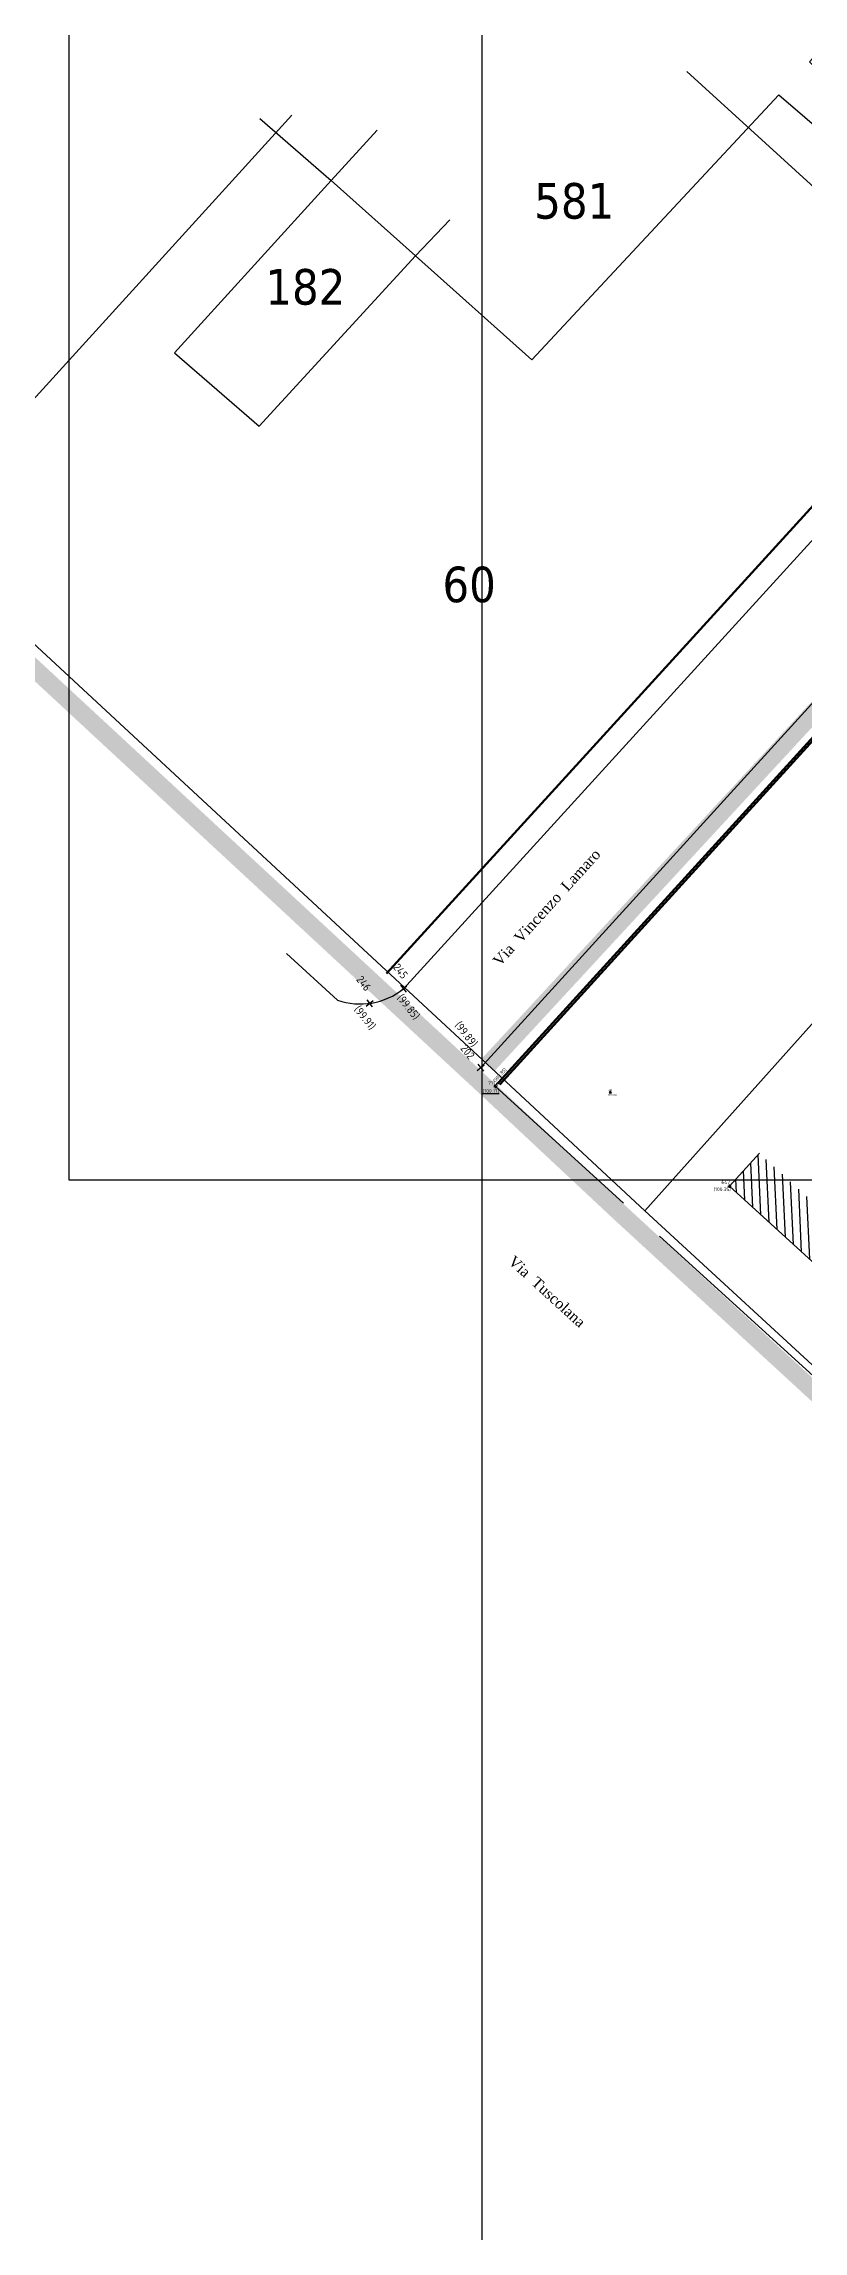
# Model space of a CAD drawing. Extents: x 9555 to 11275, y -8412 to -6382.
# Drawn here: x 9922.7 to 10008.2, y -8265.3 to -8019.2 of the extents above; entities that cross this region are included whole.
import ezdxf
from ezdxf.enums import TextEntityAlignment as Align

# ---------------------------------------------------------------- set-up
doc = ezdxf.new("R2010")
doc.units = 0
doc.header["$MEASUREMENT"] = 0
doc.header["$XCLIPFRAME"] = 2
doc.header["$PDMODE"] = 33
doc.header["$PDSIZE"] = 0.12
doc.linetypes.add('DASHEDX2', pattern=[1.5, 1, -0.5])
doc.linetypes.add('HIDDEN2', pattern=[0.1875, 0.125, -0.0625])
doc.layers.get('0').update_dxf_attribs({"color": 53, "lineweight": 50})
for name, color, linetype in [('02_CAT', 7, 'Continuous'), ('Fgl-Cat_Txt-DivisioneAllegati', 161, 'DASHEDX2'), ('GE_9632-NOME_P', 8, 'Continuous'), ('GE_9632-PUNTI', 8, 'Continuous'), ('GE_9632-QUOTE_P', 8, 'Continuous'), ('GE_9632-SIMBOLI', 8, 'Continuous'), ('GEI-Nome_P', 6, 'Continuous'), ('GEI-Punti', 7, 'Continuous'), ('Gei-Punti_3D', 3, 'Continuous'), ('GEI-Quote_P', 3, 'Continuous'), ('GEI-Simboli', 6, 'Continuous'), ('Immagine', 181, 'Continuous'), ('Ril-Fabbr_Retino', 8, 'Continuous'), ('Ril-Muro', 6, 'Continuous'), ('Ril-Strada', 4, 'Continuous'), ('Ril-Strada_Marciapiede', 4, 'Continuous')]:
    doc.layers.add(name, color=color, linetype=linetype)
for name, color, linetype, lineweight in [('Fgl.957C_Estratto', 154, 'Continuous', 30), ('Fgl.957E_Estratto', 5, 'Continuous', 30), ('Ril-Fabbr', 9, 'Continuous', 30)]:
    doc.layers.add(name, color=color, linetype=linetype, lineweight=lineweight)
doc.styles.get("Standard").update_dxf_attribs({"font": 'isocp.shx'})
doc.styles.add('Tahoma', font='tahoma.ttf')
doc.styles.add('TNR', font='times.ttf')
picture_1 = doc.add_image_def('image2.png', size_in_pixel=(4950, 3510))
picture_2 = doc.add_image_def('image3.png', size_in_pixel=(3510, 4950))

# ---------------------------------------------------------------- blocks, each defined once
blk = doc.blocks.new('-Fgl. 957E Estratto Foglio Intero_PostFR2')
at = {"layer": 'Immagine'}
image = blk.add_image(picture_1, insert=(9917.28, -8422.51), size_in_units=(838.18, 594.35), rotation=0.00109, dxfattribs=at)
image.set_boundary_path([(308.76, 193.63), (4680.16, 3410.46)])
image.dxf.flags = 15
blk = doc.blocks.new('-Fgl. 958 Estratto Foglio Intero_PostFR3')
at = {"layer": 'Immagine'}
image = blk.add_image(picture_2, insert=(9716.79, -8308.18), size_in_units=(1485.81, 2095.38), rotation=-0.00104, dxfattribs=at)
image.set_boundary_path([(486.986, 415.044), (2987.88, 4584.843)])
image.dxf.flags = 15
blk = doc.blocks.new('- Fogli_Unione (Estratti_20043_SpostatoComeAll.957E_SuRIL_PostFR1-FR2-FR3 (2021-02-08)')
for name in ['-Fgl. 958 Estratto Foglio Intero_PostFR3', '-Fgl. 957E Estratto Foglio Intero_PostFR2']:
    blk.add_blockref(name, (0, 0))
blk = doc.blocks.new('2493-1_PostFRAZ')
at = {"layer": 'Fgl-Cat_Txt-DivisioneAllegati', "const_width": 2}
for points in [[(9987.5, -8150.66), (9972.79, -8136.9), (9906.62, -8075.6), (9898.19, -8068.14), (9890.02, -8060.35), (9802.64, -7980.6), (9830.95, -7938.12), (9856.43, -7889.45), (9875.3, -7849.12), (9890.59, -7801.42), (9897.66, -7777.45), (9902.21, -7757.44), (9908.85, -7716.11), (9910.44, -7671.8), (9963.02, -7673.12), (9968.61, -7667.23), (10108.32, -7513.52)], [(10228.59, -7853.47), (10162.7, -7925.92), (10192.91, -7953.35), (10073, -8059.63), (10057.86, -8046.24), (10041.29, -8064.11), (10030.15, -8071.98), (9972.71, -8134.1)], [(9987.5, -8150.66), (10201.9, -8347.73), (10255.31, -8396.35), (10408.58, -8288.55), (10406.94, -8286.15), (10412.81, -8282.09), (10414.5, -8284.43), (10494.27, -8229.65), (10492.47, -8227.05), (10499.26, -8222.64), (10501.07, -8224.78), (10580.41, -8169.76), (10702.69, -8099.8)]]:
    blk.add_lwpolyline(points, dxfattribs=at)
at = {"layer": 'Fgl.957C_Estratto'}
for points in [[(9974.18, -8135.46), (9974.15, -8135.43), (9907.96, -8074.12), (9899.54, -8066.66), (9891.38, -8058.89), (9805.26, -7980.28), (9832.67, -7939.14), (9858.22, -7890.34), (9877.17, -7849.85), (9892.5, -7802.01), (9899.6, -7777.95), (9904.17, -7757.82), (9910.84, -7716.31), (9912.37, -7673.84), (9963.86, -7675.14), (9970.07, -7668.59), (10110.94, -7514.07)], [(9947.04, -8027.64), (9955.05, -8034.63), (9964.54, -8043.09), (9977.63, -8054.77), (10005.47, -8024.98), (10016.89, -8034.8), (10020.59, -8030.42), (10016.34, -8026.34), (10015.35, -8027.34), (10008.91, -8021.26), (10055.11, -7970.28), (10058.36, -7973.5), (10066.98, -7964.01), (10061.4, -7958.62), (10115.4, -7899.12)], [(10042.33, -8065.37), (9995.11, -8022.36)], [(9907.97, -8074.12), (9950.63, -8027.27)], [(9960.22, -8028.95), (9955.05, -8034.63), (9937.44, -8053.99), (9946.94, -8062.24), (9964.54, -8043.09), (9968.4, -8039.05)], [(10042.33, -8065.37), (10041.02, -8066.82), (10030.79, -8073.59), (9974.31, -8135.58)]]:
    blk.add_lwpolyline(points, dxfattribs=at)
at = {"layer": 'Fgl.957E_Estratto'}
blk.add_line((9990.36, -8150.49), (9974.18, -8135.46), dxfattribs=at)
for points in [[(10195.69, -7953.18), (10135.98, -8006.38), (10055.54, -8077.7), (9990.36, -8150.49), (10203.25, -8346.25), (10255.47, -8393.79), (10405.81, -8288.05), (10404.16, -8285.64), (10413.29, -8279.33), (10414.98, -8281.68), (10491.48, -8229.14), (10489.66, -8226.5), (10499.65, -8220), (10501.42, -8222.1), (10579.34, -8168.07), (10701.6, -8098.12)], [(9974.31, -8135.58), (10030.79, -8073.59), (10041.02, -8066.82), (10042.33, -8065.37), (10057.54, -8048.62), (10072.78, -8062.41)]]:
    blk.add_lwpolyline(points, dxfattribs=at)
at = {"layer": '02_CAT'}
blk.add_blockref('- Fogli_Unione (Estratti_20043_SpostatoComeAll.957E_SuRIL_PostFR1-FR2-FR3 (2021-02-08)', (2.4, 6.76), dxfattribs=at)
at = {"layer": 'Fgl.957C_Estratto', "style": 'Tahoma'}
for s, p in [('581', (9977.92, -8038.9)), ('182', (9947.65, -8048.57)), ('60', (9967.59, -8082.04))]:
    blk.add_text(s, height=4, dxfattribs=at).set_placement(p)

msp = doc.modelspace()

# ---------------------------------------------------------------- hatches: boundary and pattern name
at = {"layer": 'Ril-Fabbr_Retino'}
h = msp.add_hatch(dxfattribs=at)
h.set_pattern_fill('ANSI31', color=256, scale=7, angle=47.7, style=2)
h.paths.add_polyline_path([(10084.04, -8139.09), (10042.29, -8101.03), (10036.3, -8107.57), (10076.99, -8139.42), (10041.38, -8178.75), (10003.26, -8144.02), (9999.9, -8147.72), (10041.72, -8185.83)])
h.paths.add_polyline_path([(10000.37, -8147.89), (10000.63, -8147.89), (10000.63, -8147.35), (10000.37, -8147.35)], flags=16)
h.paths.add_polyline_path([(10075.51, -8176.78), (10077.09, -8176.78), (10077.09, -8176.12), (10075.51, -8176.12)], flags=17)
h = msp.add_hatch(dxfattribs=at)
h.set_pattern_fill('ANSI31', color=256, style=2)
h.paths.add_polyline_path([(10000.37, -8147.89), (10000.63, -8147.89), (10000.63, -8147.35), (10000.37, -8147.35)], flags=24)
h.paths.add_polyline_path([(9999.44, -8147.49), (10000.41, -8147.49), (10000.41, -8146.92), (9999.44, -8146.92)], flags=9)
h = msp.add_hatch(dxfattribs=at)
h.set_pattern_fill('ANSI31', color=256, style=2)
h.paths.add_polyline_path([(9999.45, -8148.65), (10001.03, -8148.65), (10001.03, -8147.99), (9999.45, -8147.99)], flags=9)

# ---------------------------------------------------------------- linework, layer by layer
at = {"layer": 'GE_9632-PUNTI'}
for p in [(9963.19, -8125.52), (9959.38, -8127.17), (9971.9, -8134.39)]:
    msp.add_point(p, dxfattribs=at)
at = {"layer": 'GE_9632-SIMBOLI'}
for p, q in [((9962.8, -8125.84), (9963.58, -8125.21)), ((9962.88, -8125.13), (9963.5, -8125.92)), ((9958.99, -8127.48), (9959.77, -8126.85)), ((9959.07, -8126.77), (9959.69, -8127.56)), ((9971.51, -8134.7), (9972.29, -8134.08)), ((9971.58, -8134), (9972.21, -8134.78))]:
    msp.add_line(p, q, dxfattribs=at)
at = {"layer": 'GEI-Punti', "lineweight": 30}
msp.add_lwpolyline([(9986.48, -8137.01), (9986.35, -8137.24), (9986.61, -8137.24)], close=True, dxfattribs=at)
at = {"layer": 'GEI-Punti'}
for p in [(9973.49, -8136.44), (9986.48, -8137.16), (9999.9, -8147.72)]:
    msp.add_point(p, dxfattribs=at)
at = {"layer": 'Gei-Punti_3D'}
for p in [(9973.56, -8136.51, 100.35), (9986.48, -8137.16, 100.04), (9999.9, -8147.72, 100.35)]:
    msp.add_point(p, dxfattribs=at)
at = {"layer": 'GEI-Simboli'}
for p, q in [((9973.56, -8136.71), (9973.56, -8136.31)), ((9986.38, -8137.16), (9986.58, -8137.16)), ((9986.48, -8137.26), (9986.48, -8137.06)), ((9999.7, -8147.72), (10000.1, -8147.72)), ((9999.9, -8147.92), (9999.9, -8147.52))]:
    msp.add_line(p, q, dxfattribs=at)
at = {"layer": 'Ril-Fabbr'}
msp.add_lwpolyline([(10003.26, -8144.02), (9999.9, -8147.72), (10041.72, -8185.83), (10084.04, -8139.09), (10042.29, -8101.03), (10036.3, -8107.57)], dxfattribs=at)
at = {"layer": 'Ril-Muro'}
for p, q in [((9973.36, -8136.51), (9973.76, -8136.51)), ((9973.49, -8136.44), (9973.56, -8136.51))]:
    msp.add_line(p, q, dxfattribs=at)
at = {"layer": 'Ril-Muro', "color": 7, "linetype": 'HIDDEN2'}
for q in [(9973.56, -8136.51), (9974.03, -8136.26)]:
    msp.add_line((9973.9, -8136.14), q, dxfattribs=at)
at = {"layer": 'Ril-Muro', "color": 7}
for p, q in [((9973.56, -8136.51), (9987.95, -8149.62)), ((9992.03, -8153.33), (10110.77, -8261.47))]:
    msp.add_line(p, q, dxfattribs=at)
at = {"layer": 'Ril-Muro', "color": 4}
for points in [[(10042.28, -8065.51), (10042.26, -8065.49), (10041, -8066.8), (10030.78, -8073.57), (9973.49, -8136.44)], [(10041.7, -8066.59), (10041.23, -8067.07), (10031.01, -8073.84), (9974.09, -8136.31)]]:
    msp.add_lwpolyline(points, dxfattribs=at)
at = {"layer": 'Ril-Muro'}
for points in [[(10042.34, -8065.56), (10042.28, -8065.51), (10041.02, -8066.82), (10030.79, -8073.59), (9973.84, -8136.09)], [(10042.41, -8065.81), (10041.21, -8067.05), (10030.99, -8073.82), (9974.07, -8136.29)]]:
    msp.add_lwpolyline(points, dxfattribs=at)
at = {"layer": 'Ril-Muro', "color": 7}
for points in [[(10042.34, -8065.56), (10041.07, -8066.88), (10030.84, -8073.65), (9973.9, -8136.14)], [(10042.35, -8065.76), (10041.16, -8066.99), (10030.94, -8073.76), (9974.01, -8136.24)]]:
    msp.add_lwpolyline(points, dxfattribs=at)
at = {"layer": 'Ril-Strada'}
for points in [[(9971.9, -8134.39), (10028.91, -8071.82), (10039.21, -8065.02), (10065.42, -8036.23), (10067.27, -8037.92), (10057.67, -8048.46), (10084.75, -8073.47), (10110.89, -8044.31), (10152.09, -7999.14), (10193.97, -7953.23), (10164.62, -7926.55), (10153.61, -7938.63, -0.961679), (10151.84, -7936.87), (10168.89, -7918.16)], [(9950.04, -8121.57), (9955.77, -8126.79, 0.261292), (9963.19, -8125.52), (10025.24, -8057.53), (10079.56, -7997.81, 0.41534), (10079.48, -7994.23), (10073.75, -7989.01)]]:
    msp.add_lwpolyline(points, format="xyb", dxfattribs=at)
at = {"layer": 'Ril-Strada_Marciapiede'}
for points in [[(9961.25, -8123.76), (10023.31, -8055.77), (10075.94, -7997.89)], [(9961.34, -8123.84), (10023.4, -8055.85), (10076.03, -7997.98)]]:
    msp.add_lwpolyline(points, dxfattribs=at)

# ---------------------------------------------------------------- block references
at = {"layer": '02_CAT'}
msp.add_blockref('2493-1_PostFRAZ', (0, 0), dxfattribs=at)

# ---------------------------------------------------------------- texts
at = {"layer": 'GE_9632-NOME_P'}
for s, p in [('246', (9957.83, -8124.51)), ('245', (9961.98, -8123.13)), ('202', (9969.55, -8132.25))]:
    msp.add_text(s, height=0.9, rotation=308.5578, dxfattribs=at).set_placement(p)
at = {"layer": 'GE_9632-QUOTE_P'}
for s, p in [('(99.85)', (9962.41, -8126.57)), ('(99.91)', (9957.57, -8127.87)), ('(99.89)', (9968.91, -8129.65))]:
    msp.add_text(s, height=0.9, rotation=308.5578, dxfattribs=at).set_placement(p)
at = {"layer": 'GEI-Nome_P'}
for s, height, p in [('711', 0.4, (9972.73, -8136.32)), ('A9', 0.2, (9986.28, -8137.01)), ('647', 0.4, (9998.99, -8147.48))]:
    msp.add_text(s, height=height, dxfattribs=at).set_placement(p)
at = {"layer": 'GEI-Quote_P', "color": 4}
msp.add_text('(100.35)', height=0.4, rotation=47.6595, dxfattribs=at).set_placement((9973.54, -8136.08))
at = {"layer": 'GEI-Quote_P'}
for s, height, p in [('%%U(100.17)', 0.4, (9972.13, -8137.22)), ('(100.04)', 0.2, (9986.28, -8137.56)), ('(100.35)', 0.4, (9998.11, -8148.27))]:
    msp.add_text(s, height=height, dxfattribs=at).set_placement(p)
at = {"layer": 'Ril-Strada', "color": 7, "style": 'TNR'}
for s, rotation, p in [('Via  Vincenzo  Lamaro', 47.7137, (9979.32, -8116.38)), ('Via  Tuscolana', 317.6729, (9979.37, -8159.56))]:
    msp.add_text(s, height=1.2, rotation=rotation, dxfattribs=at).set_placement(p, align=Align.MIDDLE)

doc.saveas('drawing.dxf')
